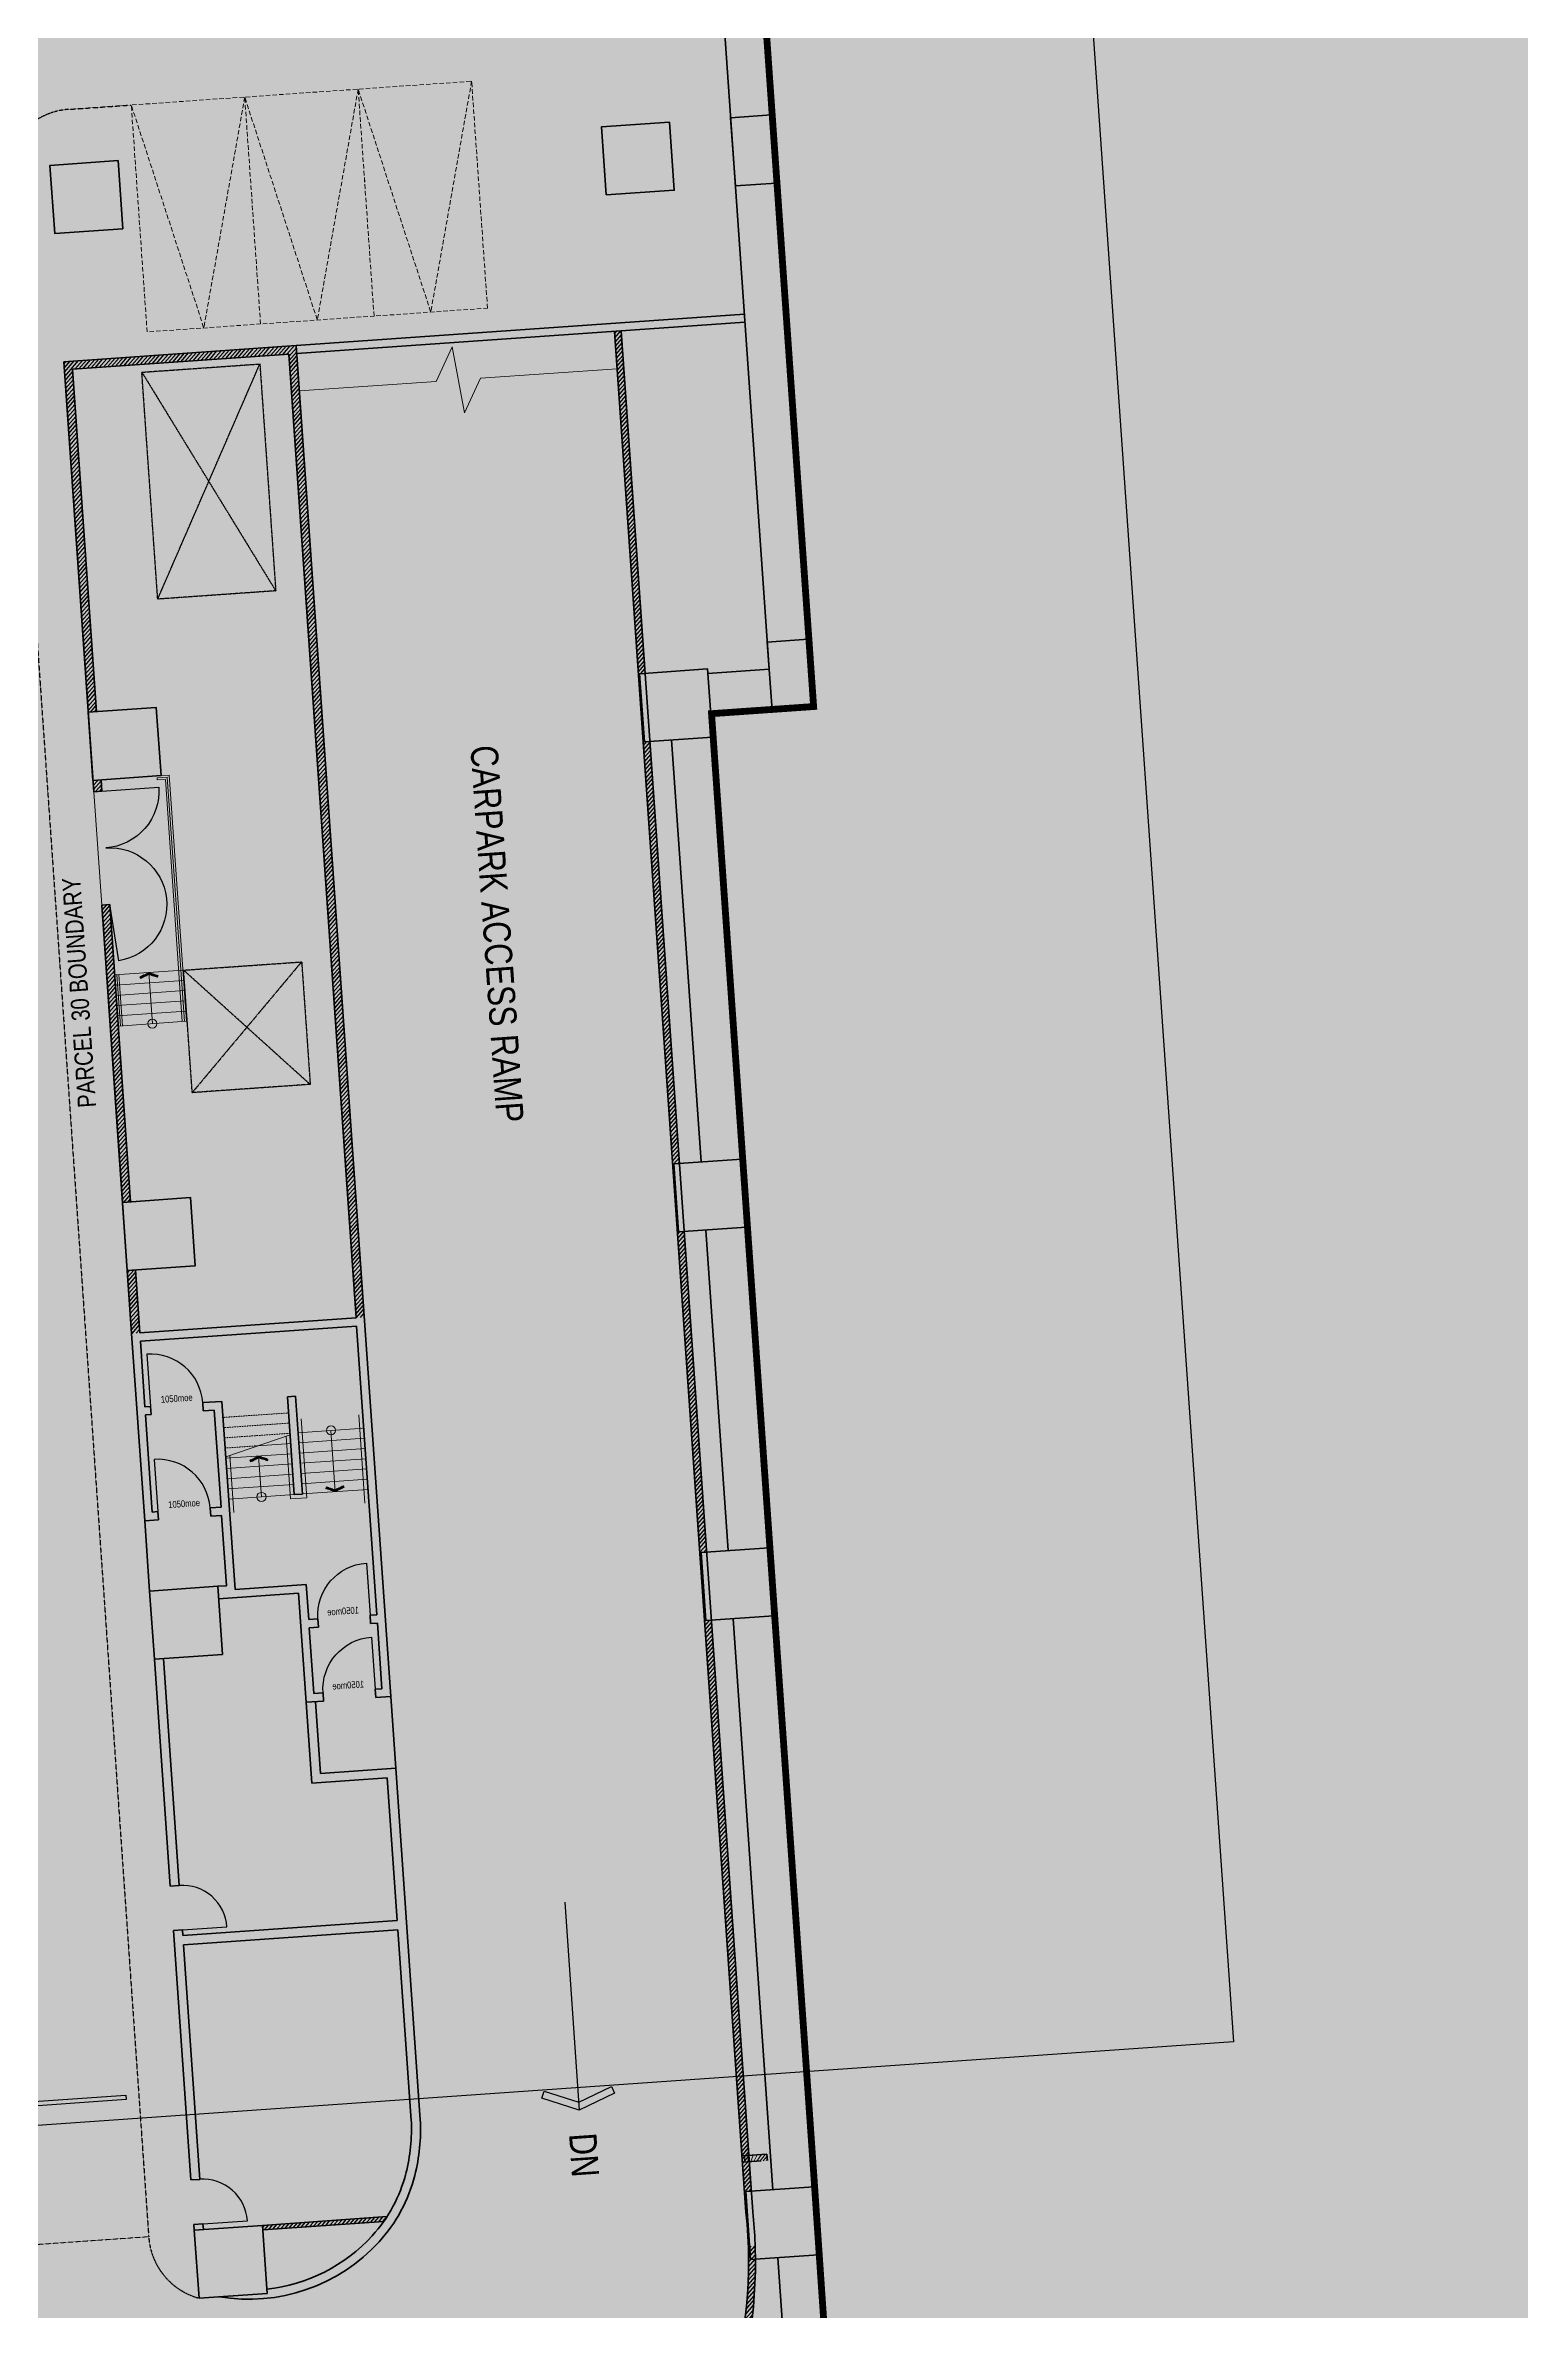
# Model space of a CAD drawing. Header units: millimetres. Extents: x 834311283 to 834708468, y 817882832 to 818197366.
# Drawn here: x 834626509 to 834658941, y 817976180 to 818025974 of the extents above; entities that cross this region are included whole.
import ezdxf

# ---------------------------------------------------------------- set-up
doc = ezdxf.new("R2010")
doc.units = ezdxf.units.MM
doc.header["$LTSCALE"] = 3
for name, pattern in [('ACAD_ISO04W033', [10, 8, -1, 0, -1]), ('B0606', [0.7813, 0.39065, -0.39065]), ('B0701', [2.34375, 1.5625, -0.78125]), ('CENTER', [2, 1.25, -0.25, 0.25, -0.25]), ('DASHED', [0.75, 0.5, -0.25]), ('DASHED2', [0.375, 0.25, -0.125])]:
    doc.linetypes.add(name, pattern=pattern)
doc.layers.get('Defpoints').update_dxf_attribs({"color": 32})
for name, color, linetype in [('22INWA-a', 6, 'CENTER'), ('A-BS -DOTTED', 251, 'DASHED'), ('ADRG-WORKS-B02$0$ARG832_', 8, 'Continuous'), ('BD-CB-SOLID-DH', 251, 'Continuous'), ('LB1M_TrafficIsland_MVA', 6, 'Continuous'), ('UAJ-00XREF', 7, 'Continuous'), ('UAJ-93ROAD', 7, 'Continuous')]:
    doc.layers.add(name, color=color, linetype=linetype)
for name, color, linetype, lineweight in [('Hatch (LTC&CB)', 252, 'Continuous', 35), ('UAJ-05SYMB', 7, 'Continuous', 5), ('UAJ-22INWA', 6, 'Continuous', 35), ('UAJ-22INWA-bw', 3, 'Continuous', 35), ('UAJ-22INWA-h', 251, 'Continuous', 9), ('UAJ-22INWA-rc', 6, 'Continuous', 35), ('UAJ-23FLOR-h', 251, 'Continuous', 9), ('UAJ-24STAI', 252, 'Continuous', 35), ('UAJ-24STAI-a', 9, 'Continuous', 13), ('UAJ-24STAI-x', 9, 'ACAD_ISO04W033', 5), ('UAJ-24STAI-z', 8, 'B0606', 9), ('UAJ-28STRU', 6, 'Continuous', 35), ('UAJ-32INFR', 7, 'Continuous', 25), ('UAJ-34RAIL-a', 1, 'Continuous', 13), ('UAJ_demarcation_PARCELS', 8, 'DASHED', 50)]:
    doc.layers.add(name, color=color, linetype=linetype, lineweight=lineweight)
doc.layers.add('UAJ-01LAYO-$', color=32, linetype='Continuous', lineweight=5, plot=False)
doc.layers.add('UAJ-05SYMB-a', color=7, linetype='Continuous', lineweight=9, true_color=0x999999)
doc.styles.add('3A35X-MAGP-P-B02-0$0$Kowloon_standard', font='arial.ttf', dxfattribs={"width": 0.8, "height": 2.5})
doc.styles.add('Arial_9', font='arial.ttf', dxfattribs={"height": 2.950599})
doc.styles.add('Kowloon_standard', font='arial.ttf', dxfattribs={"width": 0.8, "height": 2.5})
pattern_1 = [(48.993576, (833573439.664, 817701771.39), (-47.919387, 41.6651216), [])]
pattern_2 = [(48.99891, (834576001.76, 818046085.34), (-47.923265, 41.66066), [])]

# ---------------------------------------------------------------- blocks, each defined once
blk = doc.blocks.new('ADRG-WORKS-B02$0$car2x5_2')
at = {"layer": 'UAJ-05SYMB', "linetype": 'DASHED2', "lineweight": -2, "ltscale": 4, "flags": 128}
blk.add_lwpolyline([(0, 0), (0, 152.4), (76.2, 152.4), (76.2, 0), (0, 0)], close=True, dxfattribs=at)
blk.add_lwpolyline([(0, 152.4), (38.1, 0), (76.2, 152.4)], dxfattribs=at)
blk = doc.blocks.new('*U313')
at = {"layer": 'UAJ-22INWA-h'}
h = blk.add_hatch(dxfattribs=at)
h.set_pattern_fill('ANSI31', color=256, scale=20)
h.set_pattern_definition([(45, (-60, -1260.72), (-44.9013, 44.9013), [])])
h.paths.add_polyline_path([(0, -405), (0, 145), (140, 145), (140, -405)])
at = {"layer": 'UAJ-22INWA'}
for p, q in [((0, -405), (0, 145)), ((140, 145), (140, -265))]:
    blk.add_line(p, q, dxfattribs=at)
blk.add_lwpolyline([(0, -405), (140, -405)], dxfattribs=at)
blk = doc.blocks.new('D1050')
blk.add_line((0, 1150), (0, 0))
blk.add_arc((0, 0), 1150, 0, 89.9991)
at = {"layer": 'UAJ-01LAYO-$', "insert": (237, 209), "char_height": 150, "width": 342.44, "attachment_point": 1, "style": 'Kowloon_standard'}
blk.add_mtext('1050moe', dxfattribs=at)
blk = doc.blocks.new('D980')
at = {"flags": 128}
blk.add_lwpolyline([(0, 0), (0, 980, -0.414214), (980, 0)], format="xyb", dxfattribs=at)
blk = doc.blocks.new('GBP-LB02_LEV-6.53')
at = {"layer": 'BD-CB-SOLID-DH'}
h = blk.add_hatch(dxfattribs=at)
h.set_pattern_fill('ANSI31', color=256, scale=20)
h.set_pattern_definition(pattern_1)
h.paths.add_polyline_path([(834633339, 817998003), (834633518, 817998015), (834632025, 818019377), (834626913, 818019020), (834627450, 818011339), (834627452, 818011314), (834627632, 818011326), (834627105, 818018853), (834631859, 818019185)])
h = blk.add_hatch(dxfattribs=at)
h.set_pattern_fill('ANSI31', color=256, scale=20)
h.set_pattern_definition(pattern_1)
h.paths.add_polyline_path([(834639171, 818019696), (834639020, 818019686), (834639547, 818012159), (834639697, 818012170)])
h = blk.add_hatch(dxfattribs=at)
h.set_pattern_fill('ANSI31', color=256, scale=20)
h.set_pattern_definition(pattern_1)
h.paths.add_polyline_path([(834639802, 818010673), (834639652, 818010663), (834640301, 818001386), (834640450, 818001396)])
h = blk.add_hatch(dxfattribs=at)
h.set_pattern_fill('ANSI31', color=256, scale=20)
h.set_pattern_definition([(48.993576, (833573247.875, 817704514.85), (-47.919387, 41.6651216), [])])
h.paths.add_polyline_path([(834627754, 818009580), (834627574, 818009568), (834627557, 818009817), (834627736, 818009830)])
h = blk.add_hatch(dxfattribs=at)
h.set_pattern_fill('ANSI31', color=256, scale=20)
h.set_pattern_definition(pattern_1)
h.paths.add_polyline_path([(834628385, 818000553), (834628205, 818000540), (834627748, 818007074), (834627928, 818007086)])
h = blk.add_hatch(dxfattribs=at)
h.set_pattern_fill('ANSI31', color=256, scale=20, style=0)
h.set_pattern_definition(pattern_2)
h.paths.add_polyline_path([(834640325, 818001387), (834640301, 818001386), (834640405, 817999889), (834640430, 817999891)])
h = blk.add_hatch(dxfattribs=at)
h.set_pattern_fill('ANSI31', color=256, scale=20)
h.set_pattern_definition(pattern_1)
h.paths.add_polyline_path([(834640555, 817999900), (834640405, 817999889), (834640898, 817992843), (834641047, 817992853)])
h = blk.add_hatch(dxfattribs=at)
h.set_pattern_fill('ANSI31', color=256, scale=20)
h.set_pattern_definition(pattern_1)
h.paths.add_polyline_path([(834628312, 817999044), (834628489, 817999056), (834628586, 817997671), (834628408, 817997658)])
h = blk.add_hatch(dxfattribs=at)
h.set_pattern_fill('ANSI31', color=256, scale=20, style=0)
h.set_pattern_definition(pattern_2)
h.paths.add_polyline_path([(834640898, 817992843), (834640923, 817992844), (834641027, 817991348), (834641002, 817991346)])
h = blk.add_hatch(dxfattribs=at)
h.set_pattern_fill('ANSI31', color=256, scale=20)
h.set_pattern_definition(pattern_1)
h.paths.add_polyline_path([(834641152, 817991357), (834641002, 817991346), (834641880, 817978797), (834642029, 817978807)])
h = blk.add_hatch(dxfattribs=at)
h.set_pattern_fill('ANSI31', color=256, scale=20)
h.set_pattern_definition(pattern_1)
edge = h.paths.add_edge_path()
edge.add_line((834641884, 817979092), (834641859, 817979090))
edge.add_line((834641859, 817979090), (834641911, 817978342))
edge.add_line((834641911, 817978342), (834641911, 817978342))
edge.add_arc((834631771, 817977257), 10198, -83.7856, 6.1068, ccw=False)
edge.add_line((834632875, 817967119), (834632142, 817967069))
edge.add_arc((834632260, 817964064), 3008, 92.2614, 129.6178)
edge.add_line((834630342, 817966381), (834630498, 817966313))
edge.add_arc((834632272, 817964044), 2881, 96.2246, 128.022, ccw=False)
edge.add_line((834631960, 817966908), (834632149, 817966920))
edge.add_arc((834631826, 817977157), 10242, 271.8064, 321.3948)
edge.add_arc((834631649, 817977298), 10469, 321.3948, 361.6765)
edge.add_line((834642114, 817977604), (834641989, 817977595))
edge.add_line((834641989, 817977595), (834641884, 817979092))
edge.add_line((834641884, 817979092), (834641884, 817979092))
h = blk.add_hatch(dxfattribs=at)
h.set_pattern_fill('ANSI31', color=256, scale=20)
h.set_pattern_definition([(48.993576, (833573434.44, 817701846.195), (-47.919387, 41.6651216), [])])
h.paths.add_polyline_path([(834631281, 817978056), (834634021, 817978247), (834633950, 817978142), (834631288, 817977956)])
at = {"layer": 'UAJ-23FLOR-h'}
h = blk.add_hatch(dxfattribs=at)
h.set_pattern_fill('EARTH', color=256, scale=180, angle=45)
h.set_pattern_definition([(48.99891, (833819452.5, 817786003.4), (-112.7269, 1612.5107), [1143, -1143]), (48.99891, (833819129, 817786284.6), (-112.7269, 1612.5107), [1143, -1143]), (48.99891, (833818805.5, 817786565.8), (-112.7269, 1612.5107), [1143, -1143]), (138.99891, (833818791.4, 817786767.3), (-1612.5107, -112.7269), [1143, -1143]), (138.99891, (833819072.6, 817787090.8), (-1612.5107, -112.7269), [1143, -1143]), (138.99891, (833819353.8, 817787414.3), (-1612.5107, -112.7269), [1143, -1143])])
h.paths.add_polyline_path([(834607546, 818192774), (834673233, 818197366), (834691374, 817937869), (834685588, 817937128), (834685106, 817940897), (834650588, 817936476), (834651070, 817932707), (834551919, 817920009), (834482027, 817893355), (834383076, 817886437), (834441506, 817949096), (834458454, 817967379), (834478638, 817989842), (834483448, 817995421), (834489787, 818002934), (834500656, 818016266), (834508244, 818025930), (834515684, 818035708), (834523692, 818046596), (834532219, 818058624), (834546606, 818080042), (834556457, 818095618), (834568418, 818115665), (834578622, 818133891), (834588349, 818152374), (834599173, 818174435)])
h.paths.add_polyline_path([(834640305, 818055633), (834646291, 818056052), (834642792, 818105911), (834636807, 818105492), (834634252, 818142031), (834610016, 818140337), (834609788, 818143597), (834587769, 818140310), (834567221, 818104370), (834565437, 818101393), (834564610, 818100024), (834562785, 818096939), (834556654, 818087091), (834555720, 818085607), (834554860, 818084258), (834550876, 818078006), (834545205, 818069586), (834542258, 818065226), (834541363, 818063900), (834537651, 818058369), (834531078, 818048811), (834524249, 818039614), (834520785, 818034889), (834515055, 818027076), (834507324, 818017200), (834503054, 818011762), (834508702, 817930984), (834535272, 817933687), (834599035, 817940173), (834631909, 817943517), (834645776, 817944928), (834645137, 817954063), (834645033, 817955560), (834644308, 817965929), (834644203, 817967425), (834643506, 817977407), (834643401, 817978903), (834642524, 817991453), (834642419, 817992949), (834641155, 818011284), (834643399, 818011441)], flags=16)
h.paths.add_polyline_path([(834450838, 817950882), (834498826, 817954237), (834500065, 817936520), (834506621, 817936978), (834507095, 817930195), (834500539, 817929736), (834500559, 817929437), (834452572, 817926082)], flags=16)
at = {"layer": 'UAJ-24STAI-x'}
for points in [[(834628989, 818005527), (834628784, 818005593), (834628590, 818005499), (834628608, 818005463), (834628787, 818005550), (834628977, 818005489)], [(834631404, 817994900), (834631199, 817994966), (834631005, 817994872), (834631022, 817994836), (834631202, 817994923), (834631392, 817994862)], [(834633076, 817994276), (834632882, 817994183), (834632677, 817994249), (834632689, 817994287), (834632879, 817994226), (834633058, 817994312)]]:
    blk.add_hatch(color=256, dxfattribs=at).paths.add_polyline_path(points)
at = {"layer": '22INWA-a', "ltscale": 5, "const_width": 150, "flags": 128}
blk.add_lwpolyline([(834645624, 817967960), (834644172, 817967858), (834645624, 817967960), (834648121, 817931878), (834646733, 817931603), (834552250, 817919488), (834509654, 817903227), (834507746, 817930532), (834507053, 817930191), (834506409, 817939427), (834506941, 817942059), (834506555, 817947692), (834505863, 817948023), (834505847, 817948251), (834505599, 817948364), (834505473, 817950168), (834505257, 817950153), (834503846, 817970337), (834505017, 817969582), (834498684, 818060200), (834497756, 818060135), (834497156, 818068720), (834498083, 818068785), (834495159, 818110627), (834494231, 818110562), (834492880, 818129893), (834493808, 818129958), (834493651, 818132199), (834495221, 818132309), (834492443, 818172005), (834498761, 818180933, 0.103945), (834533697, 818164791, 0.028149), (834560518, 818159716), (834570883, 818156560, 0.012181), (834580152, 818154030, 0.011817), (834589680, 818153626, 0.018959), (834627610, 818154460), (834630540, 818155389), (834633308, 818155581), (834636813, 818105510), (834642798, 818105929), (834646290, 818056051), (834640304, 818055632), (834643398, 818011440), (834641154, 818011283), (834643400, 817979197), (834644172, 817967858)], format="xyb", close=True, dxfattribs=at)
at = {"layer": 'A-BS -DOTTED'}
for p, q in [((834628631, 818018789), (834631574, 818013983)), ((834628980, 818013801), (834631225, 818018970)), ((834629739, 818002953), (834632144, 818005827)), ((834629550, 818005646), (834632332, 818003134))]:
    blk.add_line(p, q, dxfattribs=at)
at = {"layer": 'A-BS -DOTTED', "elevation": 0}
for points in [[(834628631, 818018789), (834631225, 818018970), (834631574, 818013983), (834628980, 818013801)], [(834629550, 818005646), (834632144, 818005827), (834632332, 818003134), (834629739, 818002953)]]:
    blk.add_lwpolyline(points, close=True, dxfattribs=at)
at = {"layer": 'LB1M_TrafficIsland_MVA', "lineweight": -3, "elevation": 0}
blk.add_lwpolyline([(834625620, 817980735), (834628276, 817980920), (834628283, 817980821), (834625627, 817980635), (834625620, 817980735)], dxfattribs=at)
at = {"layer": 'UAJ-05SYMB-a', "linetype": 'B0701'}
blk.add_line((834621684, 817977310), (834628782, 817977806), dxfattribs=at)
at = {"layer": 'UAJ-05SYMB-a', "color": 7, "linetype": 'Continuous'}
blk.add_lwpolyline([(834639079, 818018865), (834636073, 818018655), (834635725, 818017896), (834635450, 818019346), (834635102, 818018587), (834632096, 818018377)], dxfattribs=at)
at = {"layer": 'UAJ-22INWA-bw'}
for p, q in [((834631281, 817978056), (834634021, 817978247)), ((834631288, 817977956), (834633950, 817978142))]:
    blk.add_line(p, q, dxfattribs=at)
at = {"layer": 'UAJ-22INWA-rc'}
for p, q in [((834632026, 818019377), (834641876, 818020067)), ((834632038, 818019198), (834641889, 818019888)), ((834632026, 818019377), (834626913, 818019020)), ((834634102, 817989682), (834632026, 818019377)), ((834641911, 817978342), (834639021, 818019687)), ((834642061, 817978355), (834639171, 818019696)), ((834626913, 818019020), (834627450, 818011339)), ((834626913, 818019020), (834627574, 818009568)), ((834631859, 818019185), (834627105, 818018853)), ((834627105, 818018853), (834627632, 818011326)), ((834631859, 818019185), (834633340, 817998003)), ((834627452, 818011314), (834627574, 818009568)), ((834627736, 818009830), (834627754, 818009580)), ((834627754, 818009580, 0), (834627574, 818009568, 0)), ((834627928, 818007086, 0), (834627748, 818007074, 0)), ((834627748, 818007074), (834628203, 818000565)), ((834627748, 818007074), (834628310, 817999044)), ((834627928, 818007086), (834628385, 818000553)), ((834628586, 817997671), (834633340, 817998003)), ((834628694, 817993543), (834628407, 817997658)), ((834628599, 817997491), (834633352, 817997823)), ((834628700, 817996050), (834628599, 817997491)), ((834633796, 817991475), (834633352, 817997823)), ((834628700, 817996050), (834628822, 817996058)), ((834628712, 817995870), (834628835, 817995879)), ((834628861, 817993735), (834628712, 817995870)), ((834628822, 817996058), (834628835, 817995879)), ((834629969, 817996139), (834630390, 817996168)), ((834629969, 817996139), (834629982, 817995959)), ((834629982, 817995959), (834630223, 817995976)), ((834630373, 817993841), (834630223, 817995976)), ((834630679, 817992033), (834630390, 817996168)), ((834631832, 817996269), (834632011, 817996281)), ((834631982, 817994119), (834631832, 817996269)), ((834632162, 817994131), (834632011, 817996281)), ((834631982, 817994119), (834632162, 817994131)), ((834628694, 817993543), (834628996, 817993564)), ((834628861, 817993735), (834628984, 817993744)), ((834628984, 817993744), (834628996, 817993564)), ((834630131, 817993824), (834630373, 817993841)), ((834630131, 817993824), (834630144, 817993645)), ((834630144, 817993645), (834630385, 817993661)), ((834630493, 817992115), (834630385, 817993661)), ((834630299, 817992102), (834630493, 817992115)), ((834630318, 817991827), (834632078, 817991950)), ((834630679, 817992033), (834632245, 817992142)), ((834632078, 817991950), (834632370, 817987776)), ((834632245, 817992142), (834632299, 817991370)), ((834632500, 817991384), (834632299, 817991370)), ((834632500, 817991384), (834632513, 817991205)), ((834633796, 817991475), (834633648, 817991465)), ((834633648, 817991465), (834633660, 817991285)), ((834632513, 817991205), (834632312, 817991191)), ((834632312, 817991191), (834632413, 817989744)), ((834633809, 817991295), (834633660, 817991285)), ((834633910, 817989849), (834633808, 817991295)), ((834629256, 817985512), (834628907, 817990501)), ((834629455, 817985526), (834629107, 817990515)), ((834632246, 817989552), (834632627, 817989579)), ((834632614, 817989758), (834632413, 817989744)), ((834632446, 817989566), (834632556, 817987990)), ((834632614, 817989758), (834632627, 817989579)), ((834633910, 817989849), (834633761, 817989838)), ((834633761, 817989838), (834633774, 817989659)), ((834633774, 817989659), (834634102, 817989682)), ((834634212, 817988106), (834632556, 817987990)), ((834634212, 817988106), (834634752, 817980376)), ((834634026, 817987892), (834632370, 817987776)), ((834634026, 817987892), (834634246, 817984754)), ((834629455, 817985526), (834629256, 817985512)), ((834629524, 817984549), (834629324, 817984535)), ((834629707, 817979053), (834629324, 817984535)), ((834629532, 817984424), (834629524, 817984549)), ((834629532, 817984424), (834634246, 817984754)), ((834629546, 817984225), (834634259, 817984554)), ((834634259, 817984554), (834634553, 817980362)), ((834629907, 817979067), (834629546, 817984225)), ((834629907, 817979067), (834629707, 817979053)), ((834629975, 817978090), (834629776, 817978076)), ((834629784, 817977951), (834629776, 817978076)), ((834629984, 817977965), (834629975, 817978090)), ((834629878, 817976606), (834629878, 817976606))]:
    blk.add_line(p, q, dxfattribs=at)
at = {"layer": 'UAJ-22INWA-rc', "elevation": 0, "flags": 128}
for points in [[(834628407, 817997658), (834628310, 817999044)], [(834628586, 817997671), (834628489, 817999056)], [(834628599, 817997491), (834628599, 817997491)]]:
    blk.add_lwpolyline(points, dxfattribs=at)
at = {"layer": 'UAJ-22INWA-rc'}
for centre, radius, start, end in [((834630569, 817980175), 3988, 345.8366, 2.8391), ((834630569, 817980175), 4188, 345.8366, 2.8391), ((834631344, 817979979), 3188, 317.5832, 345.8366), ((834631344, 817979979), 3388, 317.5832, 345.8366), ((834631771, 817977257), 10198, 276.2144, 6.1068), ((834631771, 817977257), 10348, 276.2071, 6.0923), ((834630983, 817980310), 3878, 260.3787, 317.5832), ((834630983, 817980310), 3678, 276.1832, 317.5832)]:
    blk.add_arc(centre, radius, start, end, dxfattribs=at)
at = {"layer": 'UAJ-24STAI'}
for p, q in [((834628694, 817993543), (834628802, 817991997)), ((834634101, 817989682), (834634211, 817988106))]:
    blk.add_line(p, q, dxfattribs=at)
at = {"layer": 'UAJ-24STAI-a'}
for p, q in [((834629053, 818009922), (834629233, 818009934)), ((834629233, 818009934), (834629611, 818004523)), ((834627748, 818007074, 0), (834627574, 818009568, 0)), ((834628036, 818005540), (834629532, 818005645)), ((834628052, 818005316), (834629548, 818005421)), ((834628784, 818005593), (834628863, 818004470)), ((834628067, 818005091), (834629564, 818005196)), ((834628083, 818004867), (834629580, 818004972)), ((834628099, 818004643), (834629595, 818004747)), ((834628115, 818004418), (834629611, 818004523)), ((834631890, 817995434), (834630476, 817994947)), ((834633508, 817995580), (834632067, 817995479)), ((834632882, 817994183), (834632788, 817995529)), ((834631919, 817995017), (834630478, 817994916)), ((834631904, 817995241), (834631182, 817995191)), ((834631261, 817994068), (834631199, 817994966)), ((834633524, 817995355), (834632083, 817995255)), ((834633540, 817995131), (834632098, 817995030)), ((834633555, 817994906), (834632114, 817994806)), ((834631935, 817994792), (834630494, 817994691)), ((834631951, 817994568), (834630509, 817994467)), ((834633571, 817994682), (834632130, 817994581)), ((834633587, 817994457), (834632145, 817994357)), ((834631967, 817994343), (834630525, 817994242)), ((834631982, 817994119), (834630541, 817994018)), ((834633602, 817994233), (834632161, 817994132))]:
    blk.add_line(p, q, dxfattribs=at)
for centre in [(834628863, 818004470), (834632788, 817995529), (834631261, 817994068)]:
    blk.add_circle(centre, 100, dxfattribs=at)
at = {"layer": 'UAJ-24STAI-x', "elevation": 0}
for points in [[(834628989, 818005527), (834628784, 818005593), (834628590, 818005499), (834628608, 818005463), (834628787, 818005550), (834628977, 818005489)], [(834633076, 817994276), (834632882, 817994183), (834632677, 817994249), (834632689, 817994287), (834632879, 817994226), (834633058, 817994312)]]:
    blk.add_lwpolyline(points, close=True, dxfattribs=at)
at = {"layer": 'UAJ-24STAI-x'}
blk.add_lwpolyline([(834631404, 817994900), (834631199, 817994966), (834631005, 817994872), (834631022, 817994836), (834631202, 817994923), (834631392, 817994862)], close=True, dxfattribs=at)
at = {"layer": 'UAJ-24STAI-z'}
for p, q in [((834631857, 817995914), (834630415, 817995814)), ((834631872, 817995690), (834630431, 817995589)), ((834631888, 817995466), (834630447, 817995365)), ((834631182, 817995192), (834630462, 817995141)), ((834631208, 817995192), (834631179, 817995189))]:
    blk.add_line(p, q, dxfattribs=at)
at = {"layer": 'UAJ-32INFR', "elevation": 0}
blk.add_lwpolyline([(834627754, 818009580), (834629001, 818009668, -0.414226), (834627841, 818008333, -0.957277), (834628124, 818005852), (834627928, 818007086)], format="xyb", dxfattribs=at)
at = {"layer": 'UAJ-34RAIL-a'}
for p, q in [((834628966, 818009871), (834629191, 818009886)), ((834628966, 818009871), (834628970, 818009826)), ((834628970, 818009826), (834629149, 818009838)), ((834629149, 818009838), (834629521, 818004516)), ((834629191, 818009886), (834629566, 818004520)), ((834628081, 818005544), (834628159, 818004421)), ((834628126, 818005547), (834628204, 818004424)), ((834633534, 817993927), (834633398, 817995873)), ((834631899, 817994023), (834631802, 817995404)), ((834632258, 817994048), (834632136, 817995785)), ((834630651, 817993725), (834630564, 817994978)), ((834631899, 817994023), (834632258, 817994048))]:
    blk.add_line(p, q, dxfattribs=at)
at = {"layer": 'UAJ-93ROAD', "linetype": 'B0701'}
for p, q in [((834627017, 818024566), (834628399, 818024662)), ((834625625, 818022965), (834628782, 817977806))]:
    blk.add_line(p, q, dxfattribs=at)
for centre, start, end in [((834627121, 818023069), 93.9989, 183.9989), ((834630279, 817977903, 0), 183.7227, 254.9393)]:
    blk.add_arc(centre, 1500, start, end, dxfattribs=at)
at = {"layer": 'ADRG-WORKS-B02$0$ARG832_', "linetype": 'Continuous', "lineweight": 0, "xscale": -32.80839895010536, "yscale": 32.80839895010531, "zscale": 32.80839895010531, "rotation": 3.99890852625516}
for p in [(834631241, 818019849), (834633735, 818020023), (834636229, 818020197)]:
    blk.add_blockref('ADRG-WORKS-B02$0$car2x5_2', p, dxfattribs=at)
at = {"layer": 'UAJ-22INWA', "xscale": -0.9999999999999942, "rotation": 93.99560128504291}
blk.add_blockref('*U313', (834641969, 817979595), dxfattribs=at)
at = {"layer": 'UAJ-32INFR', "rotation": 3.998856175386646}
for p in [(834628822, 817996058), (834628984, 817993744)]:
    blk.add_blockref('D1050', p, dxfattribs=at)
at = {"layer": 'UAJ-32INFR', "xscale": -1}
for name, p, rotation in [('D1050', (834633648, 817991465), 3.998856191406945), ('D1050', (834633761, 817989838), 3.998856191406945), ('D980', (834629524, 817984549), 273.998856197477), ('D980', (834629975, 817978090), 273.998856197477)]:
    blk.add_blockref(name, p, dxfattribs=dict(at, rotation=rotation))
at = {"layer": 'UAJ_demarcation_PARCELS', "color": 7, "insert": (834627254, 818005151, -20), "char_height": 400, "width": 11805.95, "attachment_point": 5, "rotation": 93.9989, "line_spacing_factor": 0.963855, "style": '3A35X-MAGP-P-B02-0$0$Kowloon_standard'}
blk.add_mtext('\\A1;\\pxqc;PARCEL 30 BOUNDARY', dxfattribs=at)
blk = doc.blocks.new('GBP-STR-B02-L1')
at = {"layer": 'UAJ-28STRU'}
for points in [[(834536347, 818056474), (834532382, 818050706), (834515006, 818027008), (834503078, 818011765), (834508702, 817930984), (834645776, 817944928), (834641138, 818011268), (834643382, 818011425), (834640293, 818055614), (834646279, 818056033), (834642792, 818105911), (834636806, 818105492), (834634252, 818142031), (834610016, 818140337), (834609788, 818143597), (834587769, 818140310), (834579234, 818125278), (834567221, 818104370), (834566712, 818103505), (834561579, 818095002), (834556163, 818086302), (834550876, 818078006), (834550325, 818077167), (834536346, 818056473)], [(834641076, 818012166), (834642422, 818012260), (834639333, 818056449), (834645318, 818056868), (834641957, 818104950), (834635971, 818104532), (834633431, 818140871), (834624802, 818140268), (834624152, 818139521), (834622357, 818139395), (834621610, 818140045), (834609195, 818139177), (834608958, 818142563), (834603887, 818141806)], [(834640924, 818001429), (834640275, 818010706)], [(834641521, 817992886), (834641029, 817999933)], [(834642503, 817978840), (834641626, 817991390)], [(834643306, 817967362), (834642608, 817977344)]]:
    blk.add_lwpolyline(points, dxfattribs=at)
at = {"layer": 'UAJ-28STRU', "ltscale": 2, "flags": 128}
for points in [[(834638837, 818022685), (834638732, 818024182), (834640228, 818024286), (834640333, 818022790)], [(834641574, 818024380), (834642472, 818024443), (834642577, 818022947), (834641679, 818022884)], [(834628108, 818023439), (834626612, 818023335), (834626716, 818021838), (834628213, 818021943)], [(834642380, 818012858), (834643278, 818012921), (834643382, 818011425), (834642485, 818011362)], [(834627452, 818011314), (834628948, 818011418), (834629053, 818009922), (834627557, 818009817)], [(834628310, 817999044), (834628205, 818000540), (834629702, 818000645), (834629806, 817999148)], [(834628907, 817990501), (834628802, 817991997), (834630299, 817992102), (834630403, 817990605)], [(834629889, 817976455), (834629784, 817977951), (834631281, 817978056), (834631385, 817976559)]]:
    blk.add_lwpolyline(points, close=True, dxfattribs=at)
at = {"layer": 'UAJ-28STRU', "ltscale": 2, "elevation": 0, "flags": 128}
blk.add_lwpolyline([(834639677, 818010665), (834639572, 818012161), (834641069, 818012266), (834641173, 818010769)], close=True, dxfattribs=at)
at = {"layer": 'UAJ-28STRU', "elevation": 0}
for points in [[(834640430, 817999891), (834640325, 818001387), (834641822, 818001492), (834641926, 817999996)], [(834641027, 817991348), (834640923, 817992844), (834642419, 817992949), (834642524, 817991453)], [(834642009, 817977302), (834641905, 817978798), (834643401, 817978903), (834643506, 817977407)]]:
    blk.add_lwpolyline(points, close=True, dxfattribs=at)

msp = doc.modelspace()

# ---------------------------------------------------------------- hatches: boundary and pattern name
h = msp.add_hatch(color=256)
h.dxf.hatch_style = 1
h.paths.add_polyline_path([(834638952, 817981107), (834639022, 817980963), (834638246, 817980588), (834637426, 817980851), (834637474, 817981004), (834638234, 817980760)])
at = {"layer": 'Hatch (LTC&CB)'}
h = msp.add_hatch(color=256, dxfattribs=at)
h.dxf.hatch_style = 1
edge = h.paths.add_edge_path()
edge.add_line((834603047, 818120570), (834603570, 818113072))
edge.add_line((834603570, 818113072), (834603521, 818113068))
edge.add_line((834603521, 818113068), (834605031, 818091446))
edge.add_line((834605031, 818091446), (834596062, 818090819))
edge.add_line((834596062, 818090819), (834594349, 818091048))
edge.add_line((834594349, 818091048), (834594264, 818092273))
edge.add_line((834594264, 818092273), (834589857, 818091965))
edge.add_line((834589857, 818091965), (834590118, 818088245))
edge.add_line((834590118, 818088245), (834566364, 818086585))
edge.add_line((834566364, 818086585), (834565963, 818085964))
edge.add_line((834565963, 818085964), (834564808, 818085883))
edge.add_line((834564808, 818085883), (834564739, 818086873))
edge.add_line((834564739, 818086873), (834559773, 818078813))
edge.add_line((834559773, 818078813), (834559653, 818078627))
edge.add_line((834559653, 818078627), (834555592, 818072336))
edge.add_line((834555592, 818072336), (834556601, 818057889))
edge.add_line((834556601, 818057889), (834583392, 818059760))
edge.add_line((834583392, 818059760), (834583741, 818054774))
edge.add_line((834583741, 818054774), (834585730, 818054912))
edge.add_line((834585730, 818054912), (834585919, 818052210))
edge.add_line((834585919, 818052210), (834593655, 818052750))
edge.add_line((834593655, 818052750), (834593525, 818054626))
edge.add_line((834593525, 818054626), (834595685, 818054828))
edge.add_line((834595685, 818054828), (834595642, 818055446))
edge.add_line((834595642, 818055446), (834603574, 818056000))
edge.add_line((834603574, 818056000), (834603593, 818055728))
edge.add_line((834603593, 818055728), (834609150, 818056113))
edge.add_line((834609150, 818056113), (834609962, 818044500))
edge.add_line((834609962, 818044500), (834607597, 818044334))
edge.add_line((834607597, 818044334), (834607738, 818042319))
edge.add_line((834607738, 818042319), (834607189, 818042281))
edge.add_line((834607189, 818042281), (834607247, 818041453))
edge.add_line((834607247, 818041453), (834606779, 818041420))
edge.add_line((834606779, 818041420), (834606918, 818039425))
edge.add_line((834606918, 818039425), (834607936, 818039496))
edge.add_line((834607936, 818039496), (834609051, 818023533))
edge.add_line((834609051, 818023533), (834608233, 818023475))
edge.add_line((834608233, 818023475), (834608347, 818021882))
edge.add_line((834608347, 818021882), (834608686, 818021906))
edge.add_line((834608686, 818021906), (834608837, 818019761))
edge.add_line((834608837, 818019761), (834612673, 818020030))
edge.add_line((834612673, 818020030), (834619051, 818014484))
edge.add_line((834619051, 818014484), (834622899, 817959375))
edge.add_line((834622899, 817959375), (834621610, 817959285))
edge.add_line((834621610, 817959285), (834622040, 817953164))
edge.add_line((834622040, 817953164), (834631457, 817953822))
edge.add_line((834631457, 817953822), (834632946, 817954032))
edge.add_line((834632946, 817954032), (834645067, 817954878))
edge.add_line((834645067, 817954878), (834643180, 817981888))
edge.add_line((834643180, 817981888), (834641146, 818011281))
edge.add_line((834641146, 818011281), (834643373, 818011422))
edge.add_line((834643373, 818011422), (834640287, 818055612))
edge.add_line((834640287, 818055612), (834646272, 818056030))
edge.add_line((834646272, 818056030), (834642797, 818105927))
edge.add_line((834642797, 818105927), (834636811, 818105508))
edge.add_line((834636811, 818105508), (834634252, 818142030))
edge.add_line((834634252, 818142030), (834610016, 818140337))
edge.add_line((834610016, 818140337), (834610079, 818139439))
edge.add_line((834610079, 818139439), (834607209, 818139236))
edge.add_arc((834607244, 818138737), 500, 94.0192, 183.9989)
edge.add_line((834606745, 818138703), (834607638, 818125926))
edge.add_line((834607638, 818125926), (834604073, 818125680))
edge.add_line((834604073, 818125680), (834604423, 818120667))
edge.add_line((834604423, 818120667), (834603047, 818120570))

# ---------------------------------------------------------------- linework, layer by layer
msp.add_line((834637926, 817985163), (834638246, 817980588))
msp.add_lwpolyline([(834638952, 817981107), (834639022, 817980963), (834638246, 817980588), (834637426, 817980851), (834637474, 817981004), (834638234, 817980760), (834638952, 817981107)])
at = {"layer": 'Defpoints', "color": 2}
msp.add_lwpolyline([(834637757, 818194850), (834652631, 817982087), (834493385, 817970955), (834478511, 818183718)], close=True, dxfattribs=at)

# ---------------------------------------------------------------- block references
at = {"layer": 'UAJ-00XREF'}
for name in ['GBP-LB02_LEV-6.53', 'GBP-STR-B02-L1']:
    msp.add_blockref(name, (0, 0), dxfattribs=at)

# ---------------------------------------------------------------- texts
at = {"style": 'Arial_9', "width": 0.8}
for s, p in [('CARPARK ACCESS RAMP', (834635852, 818010566, 0)), ('DN', (834638021, 817980063))]:
    msp.add_text(s, height=600, rotation=274, dxfattribs=at).set_placement(p)

doc.saveas('drawing.dxf')
